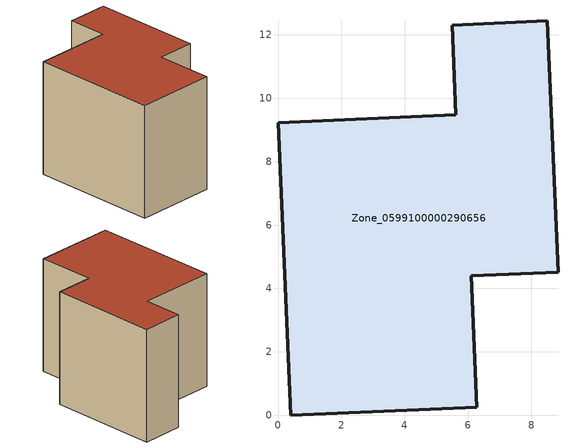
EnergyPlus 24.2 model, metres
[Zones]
Zone_0599100000290656
 floor ground (C_G): 6.1,4.39 6.28,0.25 0.41,0 0,9.23 5.62,9.47 5.5,12.31 8.5,12.45 8.84,4.51 z0
 wall outside (C_F): 6.28,0.25 6.1,4.39 8.84,4.51 8.5,12.45 5.5,12.31 5.62,9.47 0,9.23 0.41,0 6.28,0.25 z0:8.28
 roof outside (C_R): 6.1,4.39 8.84,4.51 8.5,12.45 5.5,12.31 5.62,9.47 0,9.23 0.41,0 6.28,0.25 z8.28
[BUILDING]
Pand.0599100000290656: North Axis=0; Terrain=City; Loads Convergence Tolerance Value=0.04; Temperature Convergence Tolerance Value=0.4; Solar Distribution=FullExterior; Maximum Number of Warmup Days=25; Minimum Number of Warmup Days=1
[Site:Location]
Rotterdam.The.Hague.AP_ZH_NLD Design_Conditions: Latitude=51.96; Longitude=4.45; Time Zone=1; Elevation=-4.5
[SITE:GROUNDTEMPERATURE:BUILDINGSURFACE]
18, 18, 18, 18, 18, 18, 18, 18, 18, 18, 18, 18
[MATERIAL] Thermal Absorptance=0.9; Solar Absorptance=0.7; Visible Absorptance=0.7
Name | Roughness | Thickness | Conductivity | Density | Specific Heat
G.TC.1965-1974 | MediumSmooth | 0.15 | 0.882353 | 540 | 1210
F.TC.1965-1974 | Rough | 0.3 | 0.697674 | 1920 | 840
R.TC.1965-1974 | MediumRough | 0.2 | 0.232558 | 1500 | 1000
[CONSTRUCTION]
C_G: G.TC.1965-1974
C_F: F.TC.1965-1974
C_R: R.TC.1965-1974
[ZONE]
Zone_0599100000290656: Type=1; Multiplier=1; Ceiling Height=Autocalculate; Volume=Autocalculate; Floor Area=autocalculate; Part of Total Floor Area=Yes
[ZONEINFILTRATION:DESIGNFLOWRATE]
Infil_Zone_0599100000290656: Zone or ZoneList or Space or SpaceList=Zone_0599100000290656; Schedule=AlwaysOn; Design Flow Rate Calculation Method=Flow/Area; Flow Rate per Floor Area=0.003; Constant Term Coefficient=1; Temperature Term Coefficient=0; Velocity Term Coefficient=0; Velocity Squared Term Coefficient=0
[HVACTEMPLATE:ZONE:IDEALLOADSAIRSYSTEM]
Zone_0599100000290656: Maximum Heating Supply Air Temperature=50; Minimum Cooling Supply Air Temperature=13; Maximum Heating Supply Air Humidity Ratio=0.0156; Minimum Cooling Supply Air Humidity Ratio=0.0077; Heating Limit=NoLimit; Cooling Limit=NoLimit; Dehumidification Control Type=ConstantSensibleHeatRatio; Cooling Sensible Heat Ratio=0.7; Dehumidification Setpoint=60; Humidification Control Type=None; Humidification Setpoint=30; Outdoor Air Method=None; Outdoor Air Flow Rate per Person=0.00944; Outdoor Air Flow Rate per Zone Floor Area=0; Outdoor Air Flow Rate per Zone=0; Demand Controlled Ventilation Type=None; Outdoor Air Economizer Type=NoEconomizer; Heat Recovery Type=None; Sensible Heat Recovery Effectiveness=0.7; Latent Heat Recovery Effectiveness=0.65
[ZONECONTROL:THERMOSTAT]
ThermostatControl_Zone_0599100000290656: Zone or ZoneList=Zone_0599100000290656; Control Type Schedule=DualSetpointControlType; Control 1=Thermostat_Zone_0599100000290656; Temperature Difference Between Cutout And Setpoint=0
[THERMOSTATSETPOINT:DUALSETPOINT]
Thermostat_Zone_0599100000290656: Heating Setpoint Temperature Schedule=HeatingSetpoint_Zone_0599100000290656; Cooling Setpoint Temperature Schedule=CoolingSetpoint_Zone_0599100000290656
[SCHEDULE:COMPACT]
HeatingSetpoint_Zone_0599100000290656: Through: 12/31, For: AllDays, Until: 24:00, 21
CoolingSetpoint_Zone_0599100000290656: Through: 12/31, For: AllDays, Until: 24:00, 24
DualSetpointControlType: Through: 12/31, For: AllDays, Until: 24:00, 4
AlwaysOn: Through: 12/31, For: AllDays, Until: 24:00, 1
